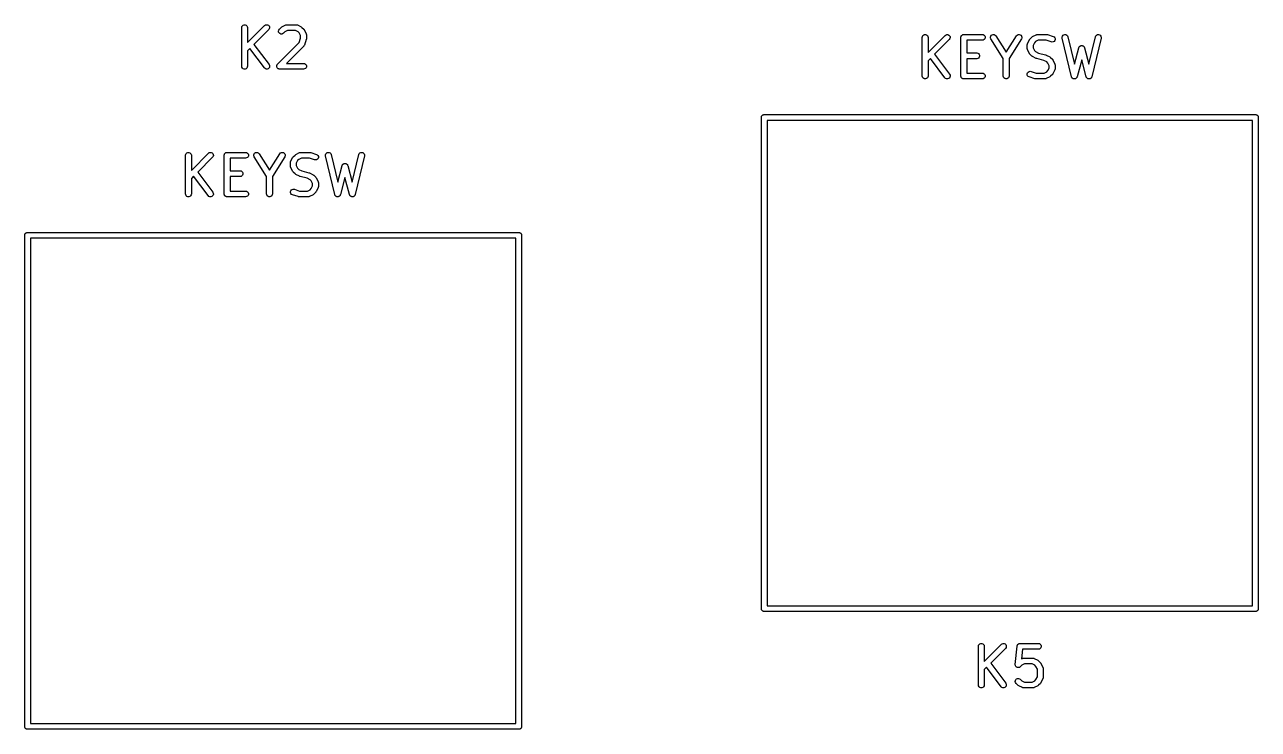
# Model space of a CAD drawing. Extents: x 78 to 205, y -87 to -13.
# Drawn here: x 96.7 to 128.6, y -52.91 to -34.68 of the extents above; entities that cross this region are included whole.
import ezdxf

# ---------------------------------------------------------------- set-up
doc = ezdxf.new("R2010")
doc.units = 0
doc.header["$MEASUREMENT"] = 0
doc.layers.add('BLACK', color=7, linetype='CONTINUOUS')

msp = doc.modelspace()

# ---------------------------------------------------------------- linework, layer by layer
at = {"layer": 'BLACK', "linetype": 'CONTINUOUS'}
for p, q in [((102.311, -34.7584), (102.315, -34.7327)), ((102.311, -35.7584), (102.311, -34.7584)), ((102.315, -34.7327), (102.328, -34.7102)), ((102.328, -34.7102), (102.348, -34.6934)), ((102.348, -34.6934), (102.373, -34.6845)), ((102.373, -34.6845), (102.399, -34.6845)), ((102.399, -34.6845), (102.423, -34.6934)), ((102.423, -34.6934), (102.443, -34.7102)), ((102.443, -34.7102), (102.456, -34.7327)), ((102.456, -34.7327), (102.461, -34.7584)), ((102.461, -35.1487), (102.904, -34.7053)), ((102.461, -34.7584), (102.461, -35.1487)), ((102.904, -34.7053), (102.926, -34.6904)), ((102.926, -34.6904), (102.951, -34.6837)), ((102.951, -34.6837), (102.977, -34.6859)), ((102.977, -34.6859), (103, -34.6969)), ((103, -34.6969), (103.019, -34.7154)), ((103.019, -34.7154), (103.03, -34.739)), ((103.032, -34.7649), (103.025, -34.7901)), ((103.03, -34.739), (103.032, -34.7649)), ((103.285, -34.8006), (103.333, -34.753)), ((103.333, -34.753), (103.343, -34.7461)), ((103.343, -34.7461), (103.352, -34.7389)), ((103.352, -34.7389), (103.448, -34.6913)), ((103.448, -34.6913), (103.452, -34.6901)), ((103.452, -34.6901), (103.455, -34.6879)), ((103.455, -34.6879), (103.464, -34.6864)), ((103.464, -34.6864), (103.473, -34.6839)), ((103.473, -34.6839), (103.477, -34.6841)), ((103.477, -34.6841), (103.481, -34.6834)), ((103.481, -34.6834), (103.719, -34.6834)), ((103.719, -34.6834), (103.723, -34.6841)), ((103.723, -34.6841), (103.728, -34.6839)), ((103.728, -34.6839), (103.736, -34.6864)), ((103.736, -34.6864), (103.745, -34.6879)), ((103.745, -34.6879), (103.749, -34.6901)), ((103.749, -34.6901), (103.753, -34.6913)), ((103.753, -34.6913), (103.848, -34.7389)), ((103.848, -34.7389), (103.858, -34.7461)), ((103.858, -34.7461), (103.868, -34.753)), ((103.868, -34.753), (103.915, -34.8006)), ((103.01, -34.8114), (102.628, -35.194)), ((103.025, -34.7901), (103.01, -34.8114)), ((103.264, -34.8471), (103.27, -34.8219)), ((103.266, -34.873), (103.264, -34.8471)), ((103.277, -34.8966), (103.266, -34.873)), ((103.27, -34.8219), (103.285, -34.8006)), ((103.295, -34.9151), (103.277, -34.8966)), ((103.319, -34.9261), (103.295, -34.9151)), ((103.345, -34.9283), (103.319, -34.9261)), ((103.37, -34.9216), (103.345, -34.9283)), ((103.391, -34.9067), (103.37, -34.9216)), ((103.43, -34.8676), (103.391, -34.9067)), ((103.499, -34.8334), (103.43, -34.8676)), ((103.702, -34.8334), (103.499, -34.8334)), ((103.77, -34.8676), (103.702, -34.8334)), ((103.8, -34.898), (103.77, -34.8676)), ((103.797, -35.1464), (103.835, -35.0319)), ((103.835, -34.9666), (103.8, -34.898)), ((103.835, -35.0319), (103.835, -34.9666)), ((103.915, -34.8006), (103.922, -34.8104)), ((103.922, -34.8104), (103.929, -34.8201)), ((103.929, -34.8201), (103.977, -34.9153)), ((103.981, -35.0678), (103.933, -35.2107)), ((103.977, -34.9153), (103.978, -34.9195)), ((103.978, -34.9195), (103.98, -34.9232)), ((103.98, -34.9232), (103.982, -34.9319)), ((103.983, -35.0559), (103.981, -35.0678)), ((103.982, -34.9319), (103.984, -34.9403)), ((103.985, -35.0441), (103.983, -35.0559)), ((103.984, -34.9403), (103.984, -34.9446)), ((103.984, -34.9446), (103.985, -34.9489)), ((103.985, -34.9489), (103.985, -35.0441)), ((119.909, -35.0124), (119.913, -34.9867)), ((119.909, -36.0124), (119.909, -35.0124)), ((119.913, -34.9867), (119.926, -34.9642)), ((119.926, -34.9642), (119.946, -34.9474)), ((119.946, -34.9474), (119.97, -34.9385)), ((119.97, -34.9385), (119.997, -34.9385)), ((119.997, -34.9385), (120.021, -34.9474)), ((120.021, -34.9474), (120.041, -34.9642)), ((120.041, -34.9642), (120.054, -34.9867)), ((120.054, -34.9867), (120.059, -35.0124)), ((120.059, -35.4027), (120.502, -34.9593)), ((120.059, -35.0124), (120.059, -35.4027)), ((120.608, -35.0654), (120.225, -35.448)), ((120.502, -34.9593), (120.523, -34.9444)), ((120.523, -34.9444), (120.548, -34.9377)), ((120.548, -34.9377), (120.574, -34.9399)), ((120.574, -34.9399), (120.598, -34.9509)), ((120.598, -34.9509), (120.616, -34.9694)), ((120.623, -35.0441), (120.608, -35.0654)), ((120.616, -34.9694), (120.627, -34.993)), ((120.63, -35.0189), (120.623, -35.0441)), ((120.627, -34.993), (120.63, -35.0189)), ((120.909, -35.0124), (120.91, -35.0059)), ((120.909, -36.0124), (120.909, -35.0124)), ((120.91, -34.9994), (120.912, -34.9932)), ((120.91, -35.0059), (120.91, -34.9994)), ((120.912, -34.9932), (120.913, -34.9867)), ((120.913, -34.9867), (120.916, -34.981)), ((120.916, -34.981), (120.919, -34.9749)), ((120.919, -34.9749), (120.923, -34.9699)), ((120.923, -34.9699), (120.926, -34.9642)), ((120.926, -34.9642), (120.931, -34.96)), ((120.931, -34.96), (120.935, -34.9549)), ((120.935, -34.9549), (120.941, -34.9516)), ((120.941, -34.9516), (120.946, -34.9474)), ((120.946, -34.9474), (120.952, -34.9452)), ((120.952, -34.9452), (120.958, -34.9419)), ((120.958, -34.9419), (120.964, -34.9408)), ((120.964, -34.9408), (120.97, -34.9385)), ((120.97, -34.9385), (120.977, -34.9385)), ((120.977, -34.9385), (120.984, -34.9374)), ((120.984, -34.9374), (121.46, -34.9374)), ((121.46, -35.0874), (121.059, -35.0874)), ((121.059, -35.0874), (121.059, -35.4136)), ((121.46, -34.9374), (121.485, -34.9419)), ((121.485, -35.0829), (121.46, -35.0874)), ((121.485, -34.9419), (121.508, -34.9549)), ((121.508, -35.0698), (121.485, -35.0829)), ((121.508, -34.9549), (121.525, -34.9749)), ((121.525, -35.0499), (121.508, -35.0698)), ((121.525, -34.9749), (121.534, -34.9994)), ((121.534, -35.0254), (121.525, -35.0499)), ((121.534, -34.9994), (121.534, -35.0254)), ((121.671, -35.0026), (121.679, -34.9777)), ((121.672, -35.0286), (121.671, -35.0026)), ((121.682, -35.0526), (121.672, -35.0286)), ((121.679, -34.9777), (121.695, -34.9571)), ((122.004, -35.558), (121.682, -35.0526)), ((121.695, -34.9571), (121.717, -34.9431)), ((121.717, -34.9431), (121.742, -34.9374)), ((121.742, -34.9374), (121.768, -34.9409)), ((121.768, -34.9409), (121.791, -34.9529)), ((121.791, -34.9529), (121.809, -34.9721)), ((121.809, -34.9721), (122.079, -35.3965)), ((122.079, -35.3965), (122.349, -34.9721)), ((122.475, -35.0526), (122.154, -35.558)), ((122.349, -34.9721), (122.366, -34.9529)), ((122.366, -34.9529), (122.39, -34.9409)), ((122.39, -34.9409), (122.415, -34.9374)), ((122.415, -34.9374), (122.441, -34.9431)), ((122.441, -34.9431), (122.463, -34.9571)), ((122.463, -34.9571), (122.479, -34.9777)), ((122.485, -35.0286), (122.475, -35.0526)), ((122.479, -34.9777), (122.486, -35.0026)), ((122.486, -35.0026), (122.485, -35.0286)), ((122.631, -35.1693), (122.678, -35.0741)), ((122.678, -35.0741), (122.686, -35.0644)), ((122.686, -35.0644), (122.692, -35.0546)), ((122.692, -35.0546), (122.74, -35.007)), ((122.74, -35.007), (122.75, -35.0001)), ((122.75, -35.0001), (122.76, -34.9929)), ((122.76, -34.9929), (122.855, -34.9453)), ((122.906, -35.0874), (122.837, -35.1216)), ((122.855, -34.9453), (122.859, -34.9441)), ((122.859, -34.9441), (122.863, -34.9419)), ((122.863, -34.9419), (122.871, -34.9404)), ((122.871, -34.9404), (122.88, -34.9379)), ((122.88, -34.9379), (122.884, -34.9381)), ((122.884, -34.9381), (122.888, -34.9374)), ((122.888, -34.9374), (123.126, -34.9374)), ((123.114, -35.0874), (122.906, -35.0874)), ((123.246, -35.1312), (123.114, -35.0874)), ((123.126, -34.9374), (123.138, -34.9395)), ((123.138, -34.9395), (123.15, -34.9412)), ((123.15, -34.9412), (123.293, -34.9888)), ((123.293, -34.9888), (123.316, -35.0013)), ((123.316, -35.0013), (123.333, -35.0207)), ((123.333, -35.0207), (123.343, -35.045)), ((123.343, -35.071), (123.335, -35.0957)), ((123.343, -35.045), (123.343, -35.071)), ((123.528, -35.0037), (123.536, -34.9788)), ((123.53, -35.0298), (123.528, -35.0037)), ((123.768, -36.0298), (123.53, -35.0298)), ((123.536, -34.9788), (123.551, -34.9579)), ((123.551, -34.9579), (123.573, -34.9435)), ((123.573, -34.9435), (123.598, -34.9375)), ((123.598, -34.9375), (123.624, -34.9405)), ((123.624, -34.9405), (123.647, -34.9522)), ((123.647, -34.9522), (123.665, -34.9711)), ((123.665, -34.9711), (123.676, -34.995)), ((123.676, -34.995), (123.845, -35.7059)), ((124.218, -35.7059), (124.387, -34.995)), ((124.533, -35.0298), (124.295, -36.0298)), ((124.387, -34.995), (124.397, -34.9711)), ((124.397, -34.9711), (124.415, -34.9522)), ((124.415, -34.9522), (124.438, -34.9405)), ((124.438, -34.9405), (124.464, -34.9375)), ((124.464, -34.9375), (124.489, -34.9435)), ((124.489, -34.9435), (124.511, -34.9579)), ((124.511, -34.9579), (124.527, -34.9788)), ((124.527, -34.9788), (124.534, -35.0037)), ((124.534, -35.0037), (124.533, -35.0298)), ((102.521, -35.3011), (102.461, -35.3609)), ((102.461, -35.3609), (102.461, -35.7584)), ((102.897, -35.8034), (102.521, -35.3011)), ((102.628, -35.194), (103.017, -35.7134)), ((103.238, -35.7053), (103.797, -35.1464)), ((103.915, -35.24), (103.472, -35.6834)), ((103.918, -35.2364), (103.915, -35.24)), ((103.921, -35.2336), (103.918, -35.2364)), ((103.925, -35.2258), (103.921, -35.2336)), ((103.93, -35.2186), (103.925, -35.2258)), ((103.931, -35.2145), (103.93, -35.2186)), ((103.933, -35.2107), (103.931, -35.2145)), ((122.623, -35.1943), (122.626, -35.1859)), ((122.624, -35.1986), (122.623, -35.1943)), ((122.623, -35.2029), (122.624, -35.1986)), ((122.623, -35.2981), (122.623, -35.2029)), ((122.624, -35.3024), (122.623, -35.2981)), ((122.623, -35.3067), (122.624, -35.3024)), ((122.626, -35.3151), (122.623, -35.3067)), ((122.626, -35.1859), (122.627, -35.1772)), ((122.627, -35.3237), (122.626, -35.3151)), ((122.627, -35.1772), (122.629, -35.1735)), ((122.629, -35.3275), (122.627, -35.3237)), ((122.629, -35.1735), (122.631, -35.1693)), ((122.631, -35.3316), (122.629, -35.3275)), ((122.678, -35.4269), (122.631, -35.3316)), ((122.807, -35.152), (122.773, -35.2206)), ((122.773, -35.2206), (122.773, -35.2804)), ((122.773, -35.2804), (122.807, -35.3489)), ((122.837, -35.1216), (122.807, -35.152)), ((122.807, -35.3489), (122.837, -35.3793)), ((122.837, -35.3793), (122.914, -35.4178)), ((123.271, -35.135), (123.246, -35.1312)), ((123.297, -35.1298), (123.271, -35.135)), ((123.319, -35.1161), (123.297, -35.1298)), ((123.335, -35.0957), (123.319, -35.1161)), ((123.845, -35.7059), (123.959, -35.2788)), ((123.959, -35.2788), (123.961, -35.2727)), ((123.961, -35.2727), (123.963, -35.2663)), ((123.963, -35.2663), (123.967, -35.261)), ((123.967, -35.261), (123.97, -35.2552)), ((123.97, -35.2552), (123.974, -35.2504)), ((123.974, -35.2504), (123.978, -35.245)), ((123.978, -35.245), (123.983, -35.2413)), ((123.983, -35.2413), (123.988, -35.2367)), ((123.988, -35.2367), (123.994, -35.2339)), ((123.994, -35.2339), (124, -35.2301)), ((124, -35.2301), (124.006, -35.2284)), ((124.006, -35.2284), (124.012, -35.2257)), ((124.012, -35.2257), (124.018, -35.2251)), ((124.018, -35.2251), (124.025, -35.2234)), ((124.025, -35.2234), (124.031, -35.2239)), ((124.031, -35.2239), (124.038, -35.2234)), ((124.038, -35.2234), (124.044, -35.2251)), ((124.044, -35.2251), (124.051, -35.2257)), ((124.051, -35.2257), (124.056, -35.2284)), ((124.056, -35.2284), (124.063, -35.2301)), ((124.063, -35.2301), (124.068, -35.2339)), ((124.068, -35.2339), (124.074, -35.2367)), ((124.074, -35.2367), (124.079, -35.2413)), ((124.079, -35.2413), (124.084, -35.245)), ((124.084, -35.245), (124.088, -35.2504)), ((124.088, -35.2504), (124.093, -35.2552)), ((124.093, -35.2552), (124.095, -35.261)), ((124.095, -35.261), (124.099, -35.2663)), ((124.099, -35.2663), (124.101, -35.2727)), ((124.101, -35.2727), (124.104, -35.2788)), ((124.104, -35.2788), (124.218, -35.7059)), ((103.017, -35.7134), (103.029, -35.7366)), ((103.22, -35.7361), (103.223, -35.7267)), ((103.223, -35.7267), (103.225, -35.724)), ((103.225, -35.724), (103.226, -35.7209)), ((103.226, -35.7209), (103.232, -35.7134)), ((103.232, -35.7134), (103.238, -35.7053)), ((103.472, -35.6834), (103.91, -35.6834)), ((103.91, -35.6834), (103.935, -35.6879)), ((103.935, -35.6879), (103.958, -35.7009)), ((103.958, -35.7009), (103.975, -35.7209)), ((103.975, -35.7209), (103.984, -35.7454)), ((120.118, -35.5551), (120.059, -35.6149)), ((120.059, -35.6149), (120.059, -36.0124)), ((120.495, -36.0574), (120.118, -35.5551)), ((120.225, -35.448), (120.615, -35.9674)), ((121.059, -35.4136), (121.317, -35.4136)), ((121.317, -35.5636), (121.059, -35.5636)), ((121.059, -35.5636), (121.059, -35.9374)), ((121.317, -35.4136), (121.343, -35.4181)), ((121.343, -35.559), (121.317, -35.5636)), ((121.343, -35.4181), (121.365, -35.4311)), ((121.365, -35.546), (121.343, -35.559)), ((121.365, -35.4311), (121.382, -35.4511)), ((121.382, -35.5261), (121.365, -35.546)), ((121.382, -35.4511), (121.391, -35.4755)), ((121.391, -35.5016), (121.382, -35.5261)), ((121.391, -35.4755), (121.391, -35.5016)), ((122.004, -36.0124), (122.004, -35.558)), ((122.154, -35.558), (122.154, -36.0124)), ((122.686, -35.4365), (122.678, -35.4269)), ((122.692, -35.4464), (122.686, -35.4365)), ((122.74, -35.494), (122.692, -35.4464)), ((122.75, -35.5009), (122.74, -35.494)), ((122.76, -35.508), (122.75, -35.5009)), ((122.855, -35.5557), (122.76, -35.508)), ((122.863, -35.558), (122.855, -35.5557)), ((122.87, -35.5613), (122.863, -35.558)), ((123.053, -35.607), (122.87, -35.5613)), ((122.914, -35.4178), (123.097, -35.4634)), ((123.13, -35.6454), (123.053, -35.607)), ((123.097, -35.4634), (123.104, -35.4668)), ((123.104, -35.4668), (123.112, -35.4691)), ((123.112, -35.4691), (123.208, -35.5167)), ((123.16, -35.6759), (123.13, -35.6454)), ((123.194, -35.7444), (123.16, -35.6759)), ((123.208, -35.5167), (123.217, -35.5239)), ((123.217, -35.5239), (123.227, -35.5308)), ((123.227, -35.5308), (123.275, -35.5784)), ((123.275, -35.5784), (123.282, -35.5882)), ((123.282, -35.5882), (123.289, -35.5979)), ((123.289, -35.5979), (123.336, -35.6931)), ((123.336, -35.6931), (123.338, -35.6973)), ((123.338, -35.6973), (123.34, -35.701)), ((123.34, -35.701), (123.341, -35.7097)), ((123.341, -35.7097), (123.344, -35.7181)), ((123.344, -35.7181), (123.343, -35.7224)), ((123.343, -35.7224), (123.344, -35.7267)), ((123.344, -35.7267), (123.344, -35.8219)), ((124.031, -35.5892), (123.913, -36.0317)), ((124.149, -36.0317), (124.031, -35.5892)), ((102.315, -35.784), (102.311, -35.7584)), ((102.328, -35.8066), (102.315, -35.784)), ((102.348, -35.8233), (102.328, -35.8066)), ((102.373, -35.8322), (102.348, -35.8233)), ((102.399, -35.8322), (102.373, -35.8322)), ((102.423, -35.8233), (102.399, -35.8322)), ((102.443, -35.8066), (102.423, -35.8233)), ((102.456, -35.784), (102.443, -35.8066)), ((102.461, -35.7584), (102.456, -35.784)), ((102.916, -35.8212), (102.897, -35.8034)), ((102.94, -35.8314), (102.916, -35.8212)), ((102.966, -35.8328), (102.94, -35.8314)), ((102.991, -35.8253), (102.966, -35.8328)), ((103.012, -35.8097), (102.991, -35.8253)), ((103.026, -35.7878), (103.012, -35.8097)), ((103.032, -35.7625), (103.026, -35.7878)), ((103.029, -35.7366), (103.032, -35.7625)), ((103.216, -35.7518), (103.217, -35.7487)), ((103.217, -35.7616), (103.216, -35.7518)), ((103.217, -35.7454), (103.22, -35.7361)), ((103.217, -35.7487), (103.217, -35.7454)), ((103.217, -35.7714), (103.217, -35.7616)), ((103.218, -35.7745), (103.217, -35.7714)), ((103.218, -35.7778), (103.218, -35.7745)), ((103.222, -35.7867), (103.218, -35.7778)), ((103.226, -35.7959), (103.222, -35.7867)), ((103.228, -35.7984), (103.226, -35.7959)), ((103.229, -35.8014), (103.228, -35.7984)), ((103.236, -35.8083), (103.229, -35.8014)), ((103.242, -35.8158), (103.236, -35.8083)), ((103.245, -35.8175), (103.242, -35.8158)), ((103.248, -35.8198), (103.245, -35.8175)), ((103.257, -35.824), (103.248, -35.8198)), ((103.265, -35.8289), (103.257, -35.824)), ((103.268, -35.8294), (103.265, -35.8289)), ((103.271, -35.8308), (103.268, -35.8294)), ((103.281, -35.8317), (103.271, -35.8308)), ((103.291, -35.8334), (103.281, -35.8317)), ((103.91, -35.8334), (103.291, -35.8334)), ((103.935, -35.8289), (103.91, -35.8334)), ((103.958, -35.8158), (103.935, -35.8289)), ((103.975, -35.7959), (103.958, -35.8158)), ((103.984, -35.7714), (103.975, -35.7959)), ((103.984, -35.7454), (103.984, -35.7714)), ((119.913, -36.038), (119.909, -36.0124)), ((119.926, -36.0606), (119.913, -36.038)), ((120.054, -36.038), (120.041, -36.0606)), ((120.059, -36.0124), (120.054, -36.038)), ((120.624, -36.0418), (120.61, -36.0637)), ((120.615, -35.9674), (120.627, -35.9906)), ((120.63, -36.0165), (120.624, -36.0418)), ((120.627, -35.9906), (120.63, -36.0165)), ((120.91, -36.0188), (120.909, -36.0124)), ((120.91, -36.0254), (120.91, -36.0188)), ((120.912, -36.0316), (120.91, -36.0254)), ((120.913, -36.038), (120.912, -36.0316)), ((120.916, -36.0437), (120.913, -36.038)), ((120.919, -36.0499), (120.916, -36.0437)), ((121.059, -35.9374), (121.46, -35.9374)), ((121.46, -35.9374), (121.485, -35.9419)), ((121.485, -35.9419), (121.508, -35.9549)), ((121.508, -35.9549), (121.525, -35.9749)), ((121.525, -35.9749), (121.534, -35.9994)), ((121.534, -36.0254), (121.525, -36.0499)), ((121.534, -35.9994), (121.534, -36.0254)), ((122.008, -36.038), (122.004, -36.0124)), ((122.021, -36.0606), (122.008, -36.038)), ((122.149, -36.038), (122.136, -36.0606)), ((122.154, -36.0124), (122.149, -36.038)), ((122.624, -35.9538), (122.632, -35.929)), ((122.624, -35.9798), (122.624, -35.9538)), ((122.634, -36.004), (122.624, -35.9798)), ((122.632, -35.929), (122.648, -35.9086)), ((122.651, -36.0235), (122.634, -36.004)), ((122.648, -35.9086), (122.67, -35.895)), ((122.674, -36.0359), (122.651, -36.0235)), ((122.67, -35.895), (122.696, -35.8898)), ((122.817, -36.0835), (122.674, -36.0359)), ((122.696, -35.8898), (122.722, -35.8936)), ((122.722, -35.8936), (122.853, -35.9374)), ((122.853, -35.9374), (123.061, -35.9374)), ((123.061, -35.9374), (123.13, -35.9031)), ((123.208, -36.0318), (123.112, -36.0795)), ((123.13, -35.9031), (123.16, -35.8727)), ((123.16, -35.8727), (123.194, -35.8042)), ((123.194, -35.8042), (123.194, -35.7444)), ((123.217, -36.0247), (123.208, -36.0318)), ((123.227, -36.0178), (123.217, -36.0247)), ((123.275, -35.9702), (123.227, -36.0178)), ((123.282, -35.9603), (123.275, -35.9702)), ((123.289, -35.9507), (123.282, -35.9603)), ((123.336, -35.8554), (123.289, -35.9507)), ((123.338, -35.8513), (123.336, -35.8554)), ((123.34, -35.8476), (123.338, -35.8513)), ((123.341, -35.8389), (123.34, -35.8476)), ((123.344, -35.8305), (123.341, -35.8389)), ((123.344, -35.8219), (123.343, -35.8262)), ((123.343, -35.8262), (123.344, -35.8305)), ((123.771, -36.0368), (123.768, -36.0298)), ((123.773, -36.0442), (123.771, -36.0368)), ((123.776, -36.0486), (123.773, -36.0442)), ((123.908, -36.046), (123.904, -36.0504)), ((123.91, -36.0386), (123.908, -36.046)), ((123.913, -36.0317), (123.91, -36.0386)), ((124.152, -36.0386), (124.149, -36.0317)), ((124.155, -36.046), (124.152, -36.0386)), ((124.158, -36.0504), (124.155, -36.046)), ((124.29, -36.0442), (124.286, -36.0486)), ((124.292, -36.0368), (124.29, -36.0442)), ((124.295, -36.0298), (124.292, -36.0368)), ((119.946, -36.0773), (119.926, -36.0606)), ((119.97, -36.0862), (119.946, -36.0773)), ((119.997, -36.0862), (119.97, -36.0862)), ((120.021, -36.0773), (119.997, -36.0862)), ((120.041, -36.0606), (120.021, -36.0773)), ((120.514, -36.0752), (120.495, -36.0574)), ((120.538, -36.0854), (120.514, -36.0752)), ((120.564, -36.0868), (120.538, -36.0854)), ((120.589, -36.0793), (120.564, -36.0868)), ((120.61, -36.0637), (120.589, -36.0793)), ((120.923, -36.0549), (120.919, -36.0499)), ((120.926, -36.0606), (120.923, -36.0549)), ((120.931, -36.0648), (120.926, -36.0606)), ((120.935, -36.0698), (120.931, -36.0648)), ((120.941, -36.0731), (120.935, -36.0698)), ((120.946, -36.0773), (120.941, -36.0731)), ((120.952, -36.0796), (120.946, -36.0773)), ((120.958, -36.0829), (120.952, -36.0796)), ((120.964, -36.084), (120.958, -36.0829)), ((120.97, -36.0862), (120.964, -36.084)), ((120.977, -36.0862), (120.97, -36.0862)), ((120.984, -36.0874), (120.977, -36.0862)), ((121.46, -36.0874), (120.984, -36.0874)), ((121.485, -36.0829), (121.46, -36.0874)), ((121.508, -36.0698), (121.485, -36.0829)), ((121.525, -36.0499), (121.508, -36.0698)), ((122.041, -36.0773), (122.021, -36.0606)), ((122.066, -36.0862), (122.041, -36.0773)), ((122.092, -36.0862), (122.066, -36.0862)), ((122.116, -36.0773), (122.092, -36.0862)), ((122.136, -36.0606), (122.116, -36.0773)), ((122.829, -36.0853), (122.817, -36.0835)), ((122.841, -36.0874), (122.829, -36.0853)), ((123.079, -36.0874), (122.841, -36.0874)), ((123.083, -36.0866), (123.079, -36.0874)), ((123.087, -36.0869), (123.083, -36.0866)), ((123.096, -36.0844), (123.087, -36.0869)), ((123.104, -36.0829), (123.096, -36.0844)), ((123.108, -36.0807), (123.104, -36.0829)), ((123.112, -36.0795), (123.108, -36.0807)), ((123.778, -36.0537), (123.776, -36.0486)), ((123.783, -36.0592), (123.778, -36.0537)), ((123.788, -36.0655), (123.783, -36.0592)), ((123.792, -36.0686), (123.788, -36.0655)), ((123.796, -36.0726), (123.792, -36.0686)), ((123.803, -36.076), (123.796, -36.0726)), ((123.809, -36.0804), (123.803, -36.076)), ((123.814, -36.0818), (123.809, -36.0804)), ((123.819, -36.0843), (123.814, -36.0818)), ((123.827, -36.0851), (123.819, -36.0843)), ((123.834, -36.0871), (123.827, -36.0851)), ((123.84, -36.0866), (123.834, -36.0871)), ((123.845, -36.0872), (123.84, -36.0866)), ((123.853, -36.0855), (123.845, -36.0872)), ((123.86, -36.0848), (123.853, -36.0855)), ((123.865, -36.0825), (123.86, -36.0848)), ((123.87, -36.0812), (123.865, -36.0825)), ((123.877, -36.077), (123.87, -36.0812)), ((123.884, -36.0738), (123.877, -36.077)), ((123.888, -36.0699), (123.884, -36.0738)), ((123.892, -36.0669), (123.888, -36.0699)), ((123.897, -36.0607), (123.892, -36.0669)), ((123.902, -36.0553), (123.897, -36.0607)), ((123.904, -36.0504), (123.902, -36.0553)), ((124.16, -36.0553), (124.158, -36.0504)), ((124.166, -36.0607), (124.16, -36.0553)), ((124.17, -36.0669), (124.166, -36.0607)), ((124.175, -36.0699), (124.17, -36.0669)), ((124.179, -36.0738), (124.175, -36.0699)), ((124.185, -36.077), (124.179, -36.0738)), ((124.192, -36.0812), (124.185, -36.077)), ((124.197, -36.0825), (124.192, -36.0812)), ((124.202, -36.0848), (124.197, -36.0825)), ((124.21, -36.0855), (124.202, -36.0848)), ((124.217, -36.0872), (124.21, -36.0855)), ((124.223, -36.0866), (124.217, -36.0872)), ((124.228, -36.0871), (124.223, -36.0866)), ((124.235, -36.0851), (124.228, -36.0871)), ((124.243, -36.0843), (124.235, -36.0851)), ((124.248, -36.0818), (124.243, -36.0843)), ((124.253, -36.0804), (124.248, -36.0818)), ((124.26, -36.076), (124.253, -36.0804)), ((124.266, -36.0726), (124.26, -36.076)), ((124.27, -36.0686), (124.266, -36.0726)), ((124.275, -36.0655), (124.27, -36.0686)), ((124.279, -36.0592), (124.275, -36.0655)), ((124.284, -36.0537), (124.279, -36.0592)), ((124.286, -36.0486), (124.284, -36.0537)), ((115.749, -37.0708), (115.751, -37.0645)), ((115.749, -37.0774), (115.749, -37.0708)), ((115.749, -49.7906), (115.749, -37.0774)), ((115.751, -37.0645), (115.752, -37.058)), ((115.752, -37.058), (115.756, -37.0522)), ((115.756, -37.0522), (115.758, -37.0459)), ((115.758, -37.0459), (115.762, -37.0408)), ((115.762, -37.0408), (115.766, -37.035)), ((115.766, -37.035), (115.771, -37.0308)), ((115.771, -37.0308), (115.775, -37.0257)), ((115.775, -37.0257), (115.781, -37.0223)), ((115.781, -37.0223), (115.786, -37.018)), ((115.786, -37.018), (115.792, -37.0158)), ((115.792, -37.0158), (115.798, -37.0124)), ((115.798, -37.0124), (115.805, -37.0113)), ((115.805, -37.0113), (115.811, -37.009)), ((115.811, -37.009), (115.817, -37.009)), ((115.817, -37.009), (115.817, -37.009)), ((115.817, -37.009), (128.531, -37.009)), ((115.899, -37.159), (115.899, -49.709)), ((128.449, -37.159), (115.899, -37.159)), ((128.449, -49.709), (128.449, -37.159)), ((128.531, -37.009), (128.537, -37.009)), ((128.531, -37.009), (128.531, -37.009)), ((128.537, -37.009), (128.543, -37.0113)), ((128.543, -37.0113), (128.55, -37.0124)), ((128.55, -37.0124), (128.556, -37.0158)), ((128.556, -37.0158), (128.562, -37.018)), ((128.562, -37.018), (128.567, -37.0223)), ((128.567, -37.0223), (128.573, -37.0257)), ((128.573, -37.0257), (128.577, -37.0308)), ((128.577, -37.0308), (128.582, -37.035)), ((128.582, -37.035), (128.586, -37.0408)), ((128.586, -37.0408), (128.59, -37.0459)), ((128.59, -37.0459), (128.592, -37.0522)), ((128.592, -37.0522), (128.596, -37.058)), ((128.596, -37.058), (128.597, -37.0645)), ((128.597, -37.0645), (128.599, -37.0708)), ((128.599, -37.0708), (128.599, -37.0774)), ((128.599, -37.0774), (128.599, -37.0774)), ((128.599, -37.0774), (128.599, -49.7906)), ((100.859, -38.0604), (100.863, -38.0347)), ((100.859, -39.0604), (100.859, -38.0604)), ((100.863, -38.0347), (100.876, -38.0122)), ((100.876, -38.0122), (100.896, -37.9954)), ((100.896, -37.9954), (100.92, -37.9865)), ((100.92, -37.9865), (100.947, -37.9865)), ((100.947, -37.9865), (100.971, -37.9954)), ((100.971, -37.9954), (100.991, -38.0122)), ((100.991, -38.0122), (101.004, -38.0347)), ((101.004, -38.0347), (101.009, -38.0604)), ((101.009, -38.4507), (101.452, -38.0073)), ((101.009, -38.0604), (101.009, -38.4507)), ((101.558, -38.1134), (101.175, -38.496)), ((101.452, -38.0073), (101.473, -37.9924)), ((101.473, -37.9924), (101.498, -37.9857)), ((101.498, -37.9857), (101.524, -37.9879)), ((101.524, -37.9879), (101.548, -37.9989)), ((101.548, -37.9989), (101.566, -38.0174)), ((101.573, -38.0921), (101.558, -38.1134)), ((101.566, -38.0174), (101.577, -38.041)), ((101.58, -38.0669), (101.573, -38.0921)), ((101.577, -38.041), (101.58, -38.0669)), ((101.859, -38.0604), (101.86, -38.0539)), ((101.859, -39.0604), (101.859, -38.0604)), ((101.86, -38.0474), (101.862, -38.0412)), ((101.86, -38.0539), (101.86, -38.0474)), ((101.862, -38.0412), (101.863, -38.0347)), ((101.863, -38.0347), (101.866, -38.029)), ((101.866, -38.029), (101.869, -38.0229)), ((101.869, -38.0229), (101.873, -38.0179)), ((101.873, -38.0179), (101.876, -38.0122)), ((101.876, -38.0122), (101.881, -38.008)), ((101.881, -38.008), (101.885, -38.0029)), ((101.885, -38.0029), (101.891, -37.9996)), ((101.891, -37.9996), (101.896, -37.9954)), ((101.896, -37.9954), (101.902, -37.9932)), ((101.902, -37.9932), (101.908, -37.9899)), ((101.908, -37.9899), (101.914, -37.9888)), ((101.914, -37.9888), (101.92, -37.9865)), ((101.92, -37.9865), (101.927, -37.9865)), ((101.927, -37.9865), (101.934, -37.9854)), ((101.934, -37.9854), (102.41, -37.9854)), ((102.41, -38.1354), (102.009, -38.1354)), ((102.009, -38.1354), (102.009, -38.4616)), ((102.41, -37.9854), (102.435, -37.9899)), ((102.435, -38.1309), (102.41, -38.1354)), ((102.435, -37.9899), (102.458, -38.0029)), ((102.458, -38.1178), (102.435, -38.1309)), ((102.458, -38.0029), (102.475, -38.0229)), ((102.475, -38.0979), (102.458, -38.1178)), ((102.475, -38.0229), (102.484, -38.0474)), ((102.484, -38.0734), (102.475, -38.0979)), ((102.484, -38.0474), (102.484, -38.0734)), ((102.621, -38.0506), (102.629, -38.0257)), ((102.622, -38.0766), (102.621, -38.0506)), ((102.632, -38.1006), (102.622, -38.0766)), ((102.629, -38.0257), (102.645, -38.0051)), ((102.954, -38.606), (102.632, -38.1006)), ((102.645, -38.0051), (102.667, -37.9911)), ((102.667, -37.9911), (102.692, -37.9855)), ((102.692, -37.9855), (102.718, -37.9889)), ((102.718, -37.9889), (102.741, -38.0009)), ((102.741, -38.0009), (102.759, -38.0201)), ((102.759, -38.0201), (103.029, -38.4445)), ((103.029, -38.4445), (103.299, -38.0201)), ((103.425, -38.1006), (103.104, -38.606)), ((103.299, -38.0201), (103.316, -38.0009)), ((103.316, -38.0009), (103.34, -37.9889)), ((103.34, -37.9889), (103.365, -37.9855)), ((103.365, -37.9855), (103.391, -37.9911)), ((103.391, -37.9911), (103.413, -38.0051)), ((103.413, -38.0051), (103.429, -38.0257)), ((103.435, -38.0766), (103.425, -38.1006)), ((103.429, -38.0257), (103.436, -38.0506)), ((103.436, -38.0506), (103.435, -38.0766)), ((103.573, -38.2423), (103.576, -38.2339)), ((103.574, -38.2466), (103.573, -38.2423)), ((103.573, -38.2509), (103.574, -38.2466)), ((103.573, -38.3461), (103.573, -38.2509)), ((103.576, -38.2339), (103.577, -38.2252)), ((103.577, -38.2252), (103.579, -38.2215)), ((103.579, -38.2215), (103.581, -38.2173)), ((103.581, -38.2173), (103.628, -38.1221)), ((103.628, -38.1221), (103.636, -38.1124)), ((103.636, -38.1124), (103.642, -38.1026)), ((103.642, -38.1026), (103.69, -38.055)), ((103.69, -38.055), (103.7, -38.0481)), ((103.7, -38.0481), (103.71, -38.0409)), ((103.71, -38.0409), (103.805, -37.9933)), ((103.757, -38.2), (103.723, -38.2686)), ((103.723, -38.2686), (103.723, -38.3284)), ((103.787, -38.1696), (103.757, -38.2)), ((103.856, -38.1354), (103.787, -38.1696)), ((103.805, -37.9933), (103.809, -37.9921)), ((103.809, -37.9921), (103.813, -37.9899)), ((103.813, -37.9899), (103.821, -37.9884)), ((103.821, -37.9884), (103.83, -37.9859)), ((103.83, -37.9859), (103.834, -37.9861)), ((103.834, -37.9861), (103.838, -37.9854)), ((103.838, -37.9854), (104.076, -37.9854)), ((104.064, -38.1354), (103.856, -38.1354)), ((104.196, -38.1792), (104.064, -38.1354)), ((104.076, -37.9854), (104.088, -37.9875)), ((104.088, -37.9875), (104.1, -37.9892)), ((104.1, -37.9892), (104.243, -38.0368)), ((104.221, -38.183), (104.196, -38.1792)), ((104.247, -38.1777), (104.221, -38.183)), ((104.243, -38.0368), (104.266, -38.0493)), ((104.269, -38.1641), (104.247, -38.1777)), ((104.266, -38.0493), (104.283, -38.0687)), ((104.285, -38.1437), (104.269, -38.1641)), ((104.283, -38.0687), (104.293, -38.093)), ((104.293, -38.119), (104.285, -38.1437)), ((104.293, -38.093), (104.293, -38.119)), ((104.478, -38.0517), (104.486, -38.0268)), ((104.48, -38.0778), (104.478, -38.0517)), ((104.718, -39.0778), (104.48, -38.0778)), ((104.486, -38.0268), (104.501, -38.0059)), ((104.501, -38.0059), (104.523, -37.9915)), ((104.523, -37.9915), (104.548, -37.9855)), ((104.548, -37.9855), (104.574, -37.9885)), ((104.574, -37.9885), (104.597, -38.0002)), ((104.597, -38.0002), (104.615, -38.0191)), ((104.615, -38.0191), (104.626, -38.043)), ((104.626, -38.043), (104.795, -38.7539)), ((104.944, -38.2819), (104.95, -38.2781)), ((104.95, -38.2781), (104.956, -38.2764)), ((104.956, -38.2764), (104.962, -38.2737)), ((104.962, -38.2737), (104.968, -38.2731)), ((104.968, -38.2731), (104.975, -38.2714)), ((104.975, -38.2714), (104.981, -38.2719)), ((104.981, -38.2719), (104.988, -38.2714)), ((104.988, -38.2714), (104.994, -38.2731)), ((104.994, -38.2731), (105.001, -38.2737)), ((105.001, -38.2737), (105.006, -38.2764)), ((105.006, -38.2764), (105.013, -38.2781)), ((105.013, -38.2781), (105.018, -38.2819)), ((105.168, -38.7539), (105.337, -38.043)), ((105.483, -38.0778), (105.245, -39.0778)), ((105.337, -38.043), (105.347, -38.0191)), ((105.347, -38.0191), (105.365, -38.0002)), ((105.365, -38.0002), (105.388, -37.9885)), ((105.388, -37.9885), (105.414, -37.9855)), ((105.414, -37.9855), (105.439, -37.9915)), ((105.439, -37.9915), (105.461, -38.0059)), ((105.461, -38.0059), (105.477, -38.0268)), ((105.477, -38.0268), (105.484, -38.0517)), ((105.484, -38.0517), (105.483, -38.0778)), ((101.175, -38.496), (101.565, -39.0154)), ((102.009, -38.4616), (102.267, -38.4616)), ((102.267, -38.4616), (102.293, -38.4661)), ((102.293, -38.4661), (102.315, -38.4791)), ((102.315, -38.594), (102.293, -38.607)), ((102.315, -38.4791), (102.332, -38.4991)), ((102.332, -38.5741), (102.315, -38.594)), ((102.332, -38.4991), (102.341, -38.5235)), ((102.341, -38.5496), (102.332, -38.5741)), ((102.341, -38.5235), (102.341, -38.5496)), ((103.574, -38.3504), (103.573, -38.3461)), ((103.573, -38.3547), (103.574, -38.3504)), ((103.576, -38.3631), (103.573, -38.3547)), ((103.577, -38.3717), (103.576, -38.3631)), ((103.579, -38.3755), (103.577, -38.3717)), ((103.581, -38.3796), (103.579, -38.3755)), ((103.628, -38.4749), (103.581, -38.3796)), ((103.636, -38.4845), (103.628, -38.4749)), ((103.642, -38.4944), (103.636, -38.4845)), ((103.69, -38.542), (103.642, -38.4944)), ((103.7, -38.5489), (103.69, -38.542)), ((103.71, -38.556), (103.7, -38.5489)), ((103.805, -38.6037), (103.71, -38.556)), ((103.723, -38.3284), (103.757, -38.3969)), ((103.757, -38.3969), (103.787, -38.4273)), ((103.787, -38.4273), (103.864, -38.4658)), ((103.864, -38.4658), (104.047, -38.5114)), ((104.047, -38.5114), (104.054, -38.5148)), ((104.054, -38.5148), (104.062, -38.5171)), ((104.062, -38.5171), (104.158, -38.5647)), ((104.158, -38.5647), (104.167, -38.5719)), ((104.167, -38.5719), (104.177, -38.5788)), ((104.177, -38.5788), (104.225, -38.6264)), ((104.795, -38.7539), (104.909, -38.3268)), ((104.909, -38.3268), (104.911, -38.3207)), ((104.911, -38.3207), (104.913, -38.3143)), ((104.913, -38.3143), (104.917, -38.309)), ((104.917, -38.309), (104.92, -38.3031)), ((104.92, -38.3031), (104.924, -38.2984)), ((104.924, -38.2984), (104.928, -38.293)), ((104.928, -38.293), (104.933, -38.2893)), ((104.933, -38.2893), (104.938, -38.2847)), ((104.938, -38.2847), (104.944, -38.2819)), ((105.018, -38.2819), (105.024, -38.2847)), ((105.024, -38.2847), (105.029, -38.2893)), ((105.029, -38.2893), (105.034, -38.293)), ((105.034, -38.293), (105.038, -38.2984)), ((105.038, -38.2984), (105.043, -38.3031)), ((105.043, -38.3031), (105.045, -38.309)), ((105.045, -38.309), (105.049, -38.3143)), ((105.049, -38.3143), (105.051, -38.3207)), ((105.051, -38.3207), (105.054, -38.3268)), ((105.054, -38.3268), (105.168, -38.7539)), ((101.068, -38.6031), (101.009, -38.6629)), ((101.009, -38.6629), (101.009, -39.0604)), ((101.445, -39.1054), (101.068, -38.6031)), ((102.267, -38.6116), (102.009, -38.6116)), ((102.009, -38.6116), (102.009, -38.9854)), ((102.293, -38.607), (102.267, -38.6116)), ((102.954, -39.0604), (102.954, -38.606)), ((103.104, -38.606), (103.104, -39.0604)), ((103.813, -38.606), (103.805, -38.6037)), ((103.82, -38.6093), (103.813, -38.606)), ((104.003, -38.655), (103.82, -38.6093)), ((104.08, -38.6934), (104.003, -38.655)), ((104.11, -38.7239), (104.08, -38.6934)), ((104.144, -38.7924), (104.11, -38.7239)), ((104.11, -38.9207), (104.144, -38.8522)), ((104.144, -38.8522), (104.144, -38.7924)), ((104.225, -38.6264), (104.232, -38.6362)), ((104.232, -38.6362), (104.239, -38.6459)), ((104.239, -38.6459), (104.286, -38.7411)), ((104.286, -38.9034), (104.239, -38.9987)), ((104.286, -38.7411), (104.288, -38.7453)), ((104.288, -38.8993), (104.286, -38.9034)), ((104.288, -38.7453), (104.29, -38.749)), ((104.29, -38.8956), (104.288, -38.8993)), ((104.29, -38.749), (104.291, -38.7577)), ((104.291, -38.8869), (104.29, -38.8956)), ((104.291, -38.7577), (104.294, -38.7661)), ((104.294, -38.8785), (104.291, -38.8869)), ((104.294, -38.7661), (104.293, -38.7704)), ((104.293, -38.7704), (104.294, -38.7747)), ((104.294, -38.8699), (104.293, -38.8742)), ((104.293, -38.8742), (104.294, -38.8785)), ((104.294, -38.7747), (104.294, -38.8699)), ((104.981, -38.6372), (104.863, -39.0797)), ((105.099, -39.0797), (104.981, -38.6372)), ((100.863, -39.086), (100.859, -39.0604)), ((100.876, -39.1086), (100.863, -39.086)), ((100.896, -39.1253), (100.876, -39.1086)), ((100.92, -39.1342), (100.896, -39.1253)), ((100.947, -39.1342), (100.92, -39.1342)), ((100.971, -39.1253), (100.947, -39.1342)), ((100.991, -39.1086), (100.971, -39.1253)), ((101.004, -39.086), (100.991, -39.1086)), ((101.009, -39.0604), (101.004, -39.086)), ((101.464, -39.1232), (101.445, -39.1054)), ((101.488, -39.1334), (101.464, -39.1232)), ((101.514, -39.1348), (101.488, -39.1334)), ((101.539, -39.1273), (101.514, -39.1348)), ((101.56, -39.1117), (101.539, -39.1273)), ((101.574, -39.0898), (101.56, -39.1117)), ((101.565, -39.0154), (101.577, -39.0386)), ((101.58, -39.0645), (101.574, -39.0898)), ((101.577, -39.0386), (101.58, -39.0645)), ((101.86, -39.0668), (101.859, -39.0604)), ((101.86, -39.0734), (101.86, -39.0668)), ((101.862, -39.0796), (101.86, -39.0734)), ((101.863, -39.086), (101.862, -39.0796)), ((101.866, -39.0917), (101.863, -39.086)), ((101.869, -39.0979), (101.866, -39.0917)), ((101.873, -39.1029), (101.869, -39.0979)), ((101.876, -39.1086), (101.873, -39.1029)), ((101.881, -39.1128), (101.876, -39.1086)), ((101.885, -39.1178), (101.881, -39.1128)), ((101.891, -39.1211), (101.885, -39.1178)), ((101.896, -39.1253), (101.891, -39.1211)), ((101.902, -39.1276), (101.896, -39.1253)), ((101.908, -39.1309), (101.902, -39.1276)), ((101.914, -39.132), (101.908, -39.1309)), ((101.92, -39.1342), (101.914, -39.132)), ((101.927, -39.1342), (101.92, -39.1342)), ((101.934, -39.1354), (101.927, -39.1342)), ((102.41, -39.1354), (101.934, -39.1354)), ((102.009, -38.9854), (102.41, -38.9854)), ((102.41, -38.9854), (102.435, -38.9899)), ((102.435, -39.1309), (102.41, -39.1354)), ((102.435, -38.9899), (102.458, -39.0029)), ((102.458, -39.1178), (102.435, -39.1309)), ((102.458, -39.0029), (102.475, -39.0229)), ((102.475, -39.0979), (102.458, -39.1178)), ((102.475, -39.0229), (102.484, -39.0474)), ((102.484, -39.0734), (102.475, -39.0979)), ((102.484, -39.0474), (102.484, -39.0734)), ((102.958, -39.086), (102.954, -39.0604)), ((102.971, -39.1086), (102.958, -39.086)), ((102.991, -39.1253), (102.971, -39.1086)), ((103.016, -39.1342), (102.991, -39.1253)), ((103.042, -39.1342), (103.016, -39.1342)), ((103.066, -39.1253), (103.042, -39.1342)), ((103.086, -39.1086), (103.066, -39.1253)), ((103.099, -39.086), (103.086, -39.1086)), ((103.104, -39.0604), (103.099, -39.086)), ((103.574, -39.0018), (103.582, -38.977)), ((103.574, -39.0278), (103.574, -39.0018)), ((103.584, -39.052), (103.574, -39.0278)), ((103.582, -38.977), (103.598, -38.9566)), ((103.601, -39.0715), (103.584, -39.052)), ((103.598, -38.9566), (103.62, -38.943)), ((103.624, -39.0839), (103.601, -39.0715)), ((103.62, -38.943), (103.646, -38.9378)), ((103.767, -39.1315), (103.624, -39.0839)), ((103.646, -38.9378), (103.672, -38.9416)), ((103.672, -38.9416), (103.803, -38.9854)), ((103.779, -39.1333), (103.767, -39.1315)), ((103.791, -39.1354), (103.779, -39.1333)), ((104.029, -39.1354), (103.791, -39.1354)), ((103.803, -38.9854), (104.011, -38.9854)), ((104.011, -38.9854), (104.08, -38.9511)), ((104.033, -39.1346), (104.029, -39.1354)), ((104.037, -39.1349), (104.033, -39.1346)), ((104.046, -39.1324), (104.037, -39.1349)), ((104.054, -39.1309), (104.046, -39.1324)), ((104.058, -39.1287), (104.054, -39.1309)), ((104.062, -39.1275), (104.058, -39.1287)), ((104.158, -39.0798), (104.062, -39.1275)), ((104.08, -38.9511), (104.11, -38.9207)), ((104.167, -39.0727), (104.158, -39.0798)), ((104.177, -39.0658), (104.167, -39.0727)), ((104.225, -39.0182), (104.177, -39.0658)), ((104.232, -39.0083), (104.225, -39.0182)), ((104.239, -38.9987), (104.232, -39.0083)), ((104.721, -39.0848), (104.718, -39.0778)), ((104.723, -39.0922), (104.721, -39.0848)), ((104.726, -39.0966), (104.723, -39.0922)), ((104.728, -39.1017), (104.726, -39.0966)), ((104.733, -39.1072), (104.728, -39.1017)), ((104.738, -39.1135), (104.733, -39.1072)), ((104.742, -39.1166), (104.738, -39.1135)), ((104.746, -39.1206), (104.742, -39.1166)), ((104.753, -39.124), (104.746, -39.1206)), ((104.759, -39.1284), (104.753, -39.124)), ((104.764, -39.1298), (104.759, -39.1284)), ((104.769, -39.1323), (104.764, -39.1298)), ((104.777, -39.1331), (104.769, -39.1323)), ((104.784, -39.1351), (104.777, -39.1331)), ((104.79, -39.1346), (104.784, -39.1351)), ((104.795, -39.1352), (104.79, -39.1346)), ((104.803, -39.1335), (104.795, -39.1352)), ((104.81, -39.1328), (104.803, -39.1335)), ((104.815, -39.1305), (104.81, -39.1328)), ((104.82, -39.1292), (104.815, -39.1305)), ((104.827, -39.125), (104.82, -39.1292)), ((104.834, -39.1218), (104.827, -39.125)), ((104.838, -39.1179), (104.834, -39.1218)), ((104.842, -39.1149), (104.838, -39.1179)), ((104.847, -39.1087), (104.842, -39.1149)), ((104.852, -39.1033), (104.847, -39.1087)), ((104.854, -39.0984), (104.852, -39.1033)), ((104.858, -39.094), (104.854, -39.0984)), ((104.86, -39.0866), (104.858, -39.094)), ((104.863, -39.0797), (104.86, -39.0866)), ((105.102, -39.0866), (105.099, -39.0797)), ((105.105, -39.094), (105.102, -39.0866)), ((105.108, -39.0984), (105.105, -39.094)), ((105.11, -39.1033), (105.108, -39.0984)), ((105.116, -39.1087), (105.11, -39.1033)), ((105.12, -39.1149), (105.116, -39.1087)), ((105.125, -39.1179), (105.12, -39.1149)), ((105.129, -39.1218), (105.125, -39.1179)), ((105.135, -39.125), (105.129, -39.1218)), ((105.142, -39.1292), (105.135, -39.125)), ((105.147, -39.1305), (105.142, -39.1292)), ((105.152, -39.1328), (105.147, -39.1305)), ((105.16, -39.1335), (105.152, -39.1328)), ((105.167, -39.1352), (105.16, -39.1335)), ((105.173, -39.1346), (105.167, -39.1352)), ((105.178, -39.1351), (105.173, -39.1346)), ((105.185, -39.1331), (105.178, -39.1351)), ((105.193, -39.1323), (105.185, -39.1331)), ((105.198, -39.1298), (105.193, -39.1323)), ((105.203, -39.1284), (105.198, -39.1298)), ((105.21, -39.124), (105.203, -39.1284)), ((105.216, -39.1206), (105.21, -39.124)), ((105.22, -39.1166), (105.216, -39.1206)), ((105.225, -39.1135), (105.22, -39.1166)), ((105.229, -39.1072), (105.225, -39.1135)), ((105.234, -39.1017), (105.229, -39.1072)), ((105.236, -39.0966), (105.234, -39.1017)), ((105.24, -39.0922), (105.236, -39.0966)), ((105.242, -39.0848), (105.24, -39.0922)), ((105.245, -39.0778), (105.242, -39.0848)), ((96.699, -40.1188), (96.7013, -40.1125)), ((96.699, -40.1254), (96.699, -40.1188)), ((96.699, -52.8386), (96.699, -40.1254)), ((96.7013, -40.1125), (96.7024, -40.106)), ((96.7024, -40.106), (96.7058, -40.1002)), ((96.7058, -40.1002), (96.708, -40.0939)), ((96.708, -40.0939), (96.7123, -40.0888)), ((96.7123, -40.0888), (96.7157, -40.083)), ((96.7157, -40.083), (96.7208, -40.0788)), ((96.7208, -40.0788), (96.725, -40.0737)), ((96.725, -40.0737), (96.7308, -40.0703)), ((96.7308, -40.0703), (96.7359, -40.066)), ((96.7359, -40.066), (96.7422, -40.0638)), ((96.7422, -40.0638), (96.748, -40.0604)), ((96.748, -40.0604), (96.7545, -40.0593)), ((96.7545, -40.0593), (96.7608, -40.057)), ((96.7608, -40.057), (96.7674, -40.057)), ((96.7674, -40.057), (96.7674, -40.057)), ((96.7674, -40.057), (109.481, -40.057)), ((109.481, -40.057), (109.487, -40.057)), ((109.481, -40.057), (109.481, -40.057)), ((109.487, -40.057), (109.493, -40.0593)), ((109.493, -40.0593), (109.5, -40.0604)), ((109.5, -40.0604), (109.506, -40.0638)), ((109.506, -40.0638), (109.512, -40.066)), ((109.512, -40.066), (109.517, -40.0703)), ((109.517, -40.0703), (109.523, -40.0737)), ((109.523, -40.0737), (109.527, -40.0788)), ((109.527, -40.0788), (109.532, -40.083)), ((109.532, -40.083), (109.536, -40.0888)), ((109.536, -40.0888), (109.54, -40.0939)), ((109.54, -40.0939), (109.542, -40.1002)), ((109.542, -40.1002), (109.546, -40.106)), ((109.546, -40.106), (109.547, -40.1125)), ((109.547, -40.1125), (109.549, -40.1188)), ((109.549, -40.1188), (109.549, -40.1254)), ((109.549, -40.1254), (109.549, -40.1254)), ((109.549, -40.1254), (109.549, -52.8386)), ((96.849, -40.207), (96.849, -52.757)), ((109.399, -40.207), (96.849, -40.207)), ((109.399, -52.757), (109.399, -40.207)), ((115.899, -49.709), (128.449, -49.709)), ((115.749, -49.7972), (115.749, -49.7906)), ((115.749, -49.7906), (115.749, -49.7906)), ((115.751, -49.8035), (115.749, -49.7972)), ((115.752, -49.81), (115.751, -49.8035)), ((115.756, -49.8158), (115.752, -49.81)), ((115.758, -49.8221), (115.756, -49.8158)), ((115.762, -49.8272), (115.758, -49.8221)), ((115.766, -49.833), (115.762, -49.8272)), ((115.771, -49.8372), (115.766, -49.833)), ((115.775, -49.8423), (115.771, -49.8372)), ((115.781, -49.8457), (115.775, -49.8423)), ((115.786, -49.85), (115.781, -49.8457)), ((115.792, -49.8522), (115.786, -49.85)), ((115.798, -49.8556), (115.792, -49.8522)), ((115.805, -49.8567), (115.798, -49.8556)), ((115.811, -49.859), (115.805, -49.8567)), ((115.817, -49.859), (115.811, -49.859)), ((128.531, -49.859), (115.817, -49.859)), ((115.817, -49.859), (115.817, -49.859)), ((128.537, -49.859), (128.531, -49.859)), ((128.531, -49.859), (128.531, -49.859)), ((128.543, -49.8567), (128.537, -49.859)), ((128.55, -49.8556), (128.543, -49.8567)), ((128.556, -49.8522), (128.55, -49.8556)), ((128.562, -49.85), (128.556, -49.8522)), ((128.567, -49.8457), (128.562, -49.85)), ((128.573, -49.8423), (128.567, -49.8457)), ((128.577, -49.8372), (128.573, -49.8423)), ((128.582, -49.833), (128.577, -49.8372)), ((128.586, -49.8272), (128.582, -49.833)), ((128.59, -49.8221), (128.586, -49.8272)), ((128.592, -49.8158), (128.59, -49.8221)), ((128.596, -49.81), (128.592, -49.8158)), ((128.597, -49.8035), (128.596, -49.81)), ((128.599, -49.7972), (128.597, -49.8035)), ((128.599, -49.7906), (128.599, -49.7906)), ((128.599, -49.7906), (128.599, -49.7972)), ((121.365, -50.7347), (121.378, -50.7122)), ((121.378, -50.7122), (121.398, -50.6954)), ((121.398, -50.6954), (121.423, -50.6865)), ((121.423, -50.6865), (121.449, -50.6865)), ((121.449, -50.6865), (121.473, -50.6954)), ((121.473, -50.6954), (121.493, -50.7122)), ((121.493, -50.7122), (121.506, -50.7347)), ((121.511, -51.1507), (121.954, -50.7073)), ((121.954, -50.7073), (121.976, -50.6924)), ((121.976, -50.6924), (122.001, -50.6857)), ((122.001, -50.6857), (122.027, -50.6879)), ((122.027, -50.6879), (122.05, -50.6989)), ((122.05, -50.6989), (122.069, -50.7174)), ((122.069, -50.7174), (122.08, -50.741)), ((122.371, -50.7229), (122.378, -50.715)), ((122.378, -50.715), (122.384, -50.7067)), ((122.384, -50.7067), (122.386, -50.7051)), ((122.386, -50.7051), (122.388, -50.7029)), ((122.388, -50.7029), (122.397, -50.6978)), ((122.397, -50.6978), (122.405, -50.692)), ((122.405, -50.692), (122.408, -50.6913)), ((122.408, -50.6913), (122.41, -50.6899)), ((122.41, -50.6899), (122.42, -50.6881)), ((122.42, -50.6881), (122.43, -50.6856)), ((122.43, -50.6856), (122.433, -50.6859)), ((122.433, -50.6859), (122.436, -50.6854)), ((122.436, -50.6854), (122.912, -50.6854)), ((122.912, -50.6854), (122.938, -50.6899)), ((122.938, -50.6899), (122.96, -50.7029)), ((122.96, -50.7029), (122.977, -50.7229)), ((121.361, -50.7604), (121.365, -50.7347)), ((121.361, -51.7604), (121.361, -50.7604)), ((121.506, -50.7347), (121.511, -50.7604)), ((121.511, -50.7604), (121.511, -51.1507)), ((122.06, -50.8134), (121.678, -51.196)), ((122.075, -50.7921), (122.06, -50.8134)), ((122.082, -50.7669), (122.075, -50.7921)), ((122.08, -50.741), (122.082, -50.7669)), ((122.314, -51.2291), (122.361, -50.7529)), ((122.361, -50.7529), (122.362, -50.7502)), ((122.362, -50.7474), (122.366, -50.7377)), ((122.362, -50.7502), (122.362, -50.7474)), ((122.366, -50.7377), (122.368, -50.7278)), ((122.368, -50.7278), (122.37, -50.7255)), ((122.37, -50.7255), (122.371, -50.7229)), ((122.504, -50.8354), (122.479, -51.0836)), ((122.912, -50.8354), (122.504, -50.8354)), ((122.938, -50.8309), (122.912, -50.8354)), ((122.96, -50.8178), (122.938, -50.8309)), ((122.977, -50.7979), (122.96, -50.8178)), ((122.977, -50.7229), (122.986, -50.7474)), ((122.986, -50.7734), (122.977, -50.7979)), ((122.986, -50.7474), (122.986, -50.7734)), ((121.571, -51.3031), (121.511, -51.3629)), ((121.947, -51.8054), (121.571, -51.3031)), ((121.678, -51.196), (122.067, -51.7154)), ((122.314, -51.2296), (122.314, -51.2291)), ((122.314, -51.23), (122.314, -51.2296)), ((122.315, -51.2425), (122.314, -51.23)), ((122.316, -51.2551), (122.315, -51.2425)), ((122.316, -51.2555), (122.316, -51.2551)), ((122.316, -51.256), (122.316, -51.2555)), ((122.321, -51.2674), (122.316, -51.256)), ((122.326, -51.2788), (122.321, -51.2674)), ((122.327, -51.2792), (122.326, -51.2788)), ((122.327, -51.2796), (122.327, -51.2792)), ((122.336, -51.2885), (122.327, -51.2796)), ((122.345, -51.2975), (122.336, -51.2885)), ((122.345, -51.2977), (122.345, -51.2975)), ((122.345, -51.298), (122.345, -51.2977)), ((122.357, -51.3033), (122.345, -51.298)), ((122.368, -51.3088), (122.357, -51.3033)), ((122.369, -51.309), (122.368, -51.3088)), ((122.368, -51.3088), (122.368, -51.3088)), ((122.381, -51.3101), (122.369, -51.309)), ((122.394, -51.3114), (122.381, -51.3101)), ((122.395, -51.3113), (122.394, -51.3112)), ((122.394, -51.3112), (122.394, -51.3114)), ((122.407, -51.308), (122.395, -51.3113)), ((122.419, -51.3049), (122.407, -51.308)), ((122.42, -51.3047), (122.419, -51.3049)), ((122.43, -51.2973), (122.42, -51.3045)), ((122.42, -51.3045), (122.42, -51.3047)), ((122.441, -51.2903), (122.43, -51.2973)), ((122.48, -51.2506), (122.441, -51.2896)), ((122.441, -51.2896), (122.441, -51.2899)), ((122.441, -51.2899), (122.441, -51.2903)), ((122.479, -51.0836), (122.498, -51.0743)), ((122.549, -51.2163), (122.48, -51.2506)), ((122.498, -51.0743), (122.502, -51.073)), ((122.502, -51.073), (122.505, -51.0709)), ((122.505, -51.0709), (122.514, -51.0693)), ((122.514, -51.0693), (122.523, -51.0668)), ((122.523, -51.0668), (122.527, -51.0671)), ((122.527, -51.0671), (122.531, -51.0663)), ((122.531, -51.0663), (122.769, -51.0663)), ((122.752, -51.2163), (122.549, -51.2163)), ((122.82, -51.2506), (122.752, -51.2163)), ((122.769, -51.0663), (122.773, -51.0671)), ((122.773, -51.0671), (122.778, -51.0668)), ((122.778, -51.0668), (122.786, -51.0693)), ((122.786, -51.0693), (122.795, -51.0709)), ((122.795, -51.0709), (122.799, -51.073)), ((122.799, -51.073), (122.803, -51.0743)), ((122.803, -51.0743), (122.898, -51.1219)), ((122.85, -51.281), (122.82, -51.2506)), ((122.885, -51.3495), (122.85, -51.281)), ((122.885, -51.5522), (122.885, -51.3495)), ((122.898, -51.1219), (122.908, -51.129)), ((122.908, -51.129), (122.918, -51.1359)), ((122.918, -51.1359), (122.965, -51.1835)), ((122.965, -51.1835), (122.972, -51.1934)), ((122.972, -51.1934), (122.979, -51.203)), ((122.979, -51.203), (123.027, -51.2983)), ((123.027, -51.2983), (123.028, -51.3024)), ((123.028, -51.3024), (123.03, -51.3062)), ((123.03, -51.3062), (123.032, -51.3148)), ((123.032, -51.3148), (123.034, -51.3232)), ((123.034, -51.3232), (123.034, -51.3275)), ((123.034, -51.3275), (123.035, -51.3318)), ((123.035, -51.3318), (123.035, -51.5699)), ((121.511, -51.3629), (121.511, -51.7604)), ((122.314, -51.6717), (122.316, -51.6457)), ((122.32, -51.6968), (122.314, -51.6717)), ((122.316, -51.6457), (122.327, -51.6221)), ((122.327, -51.6221), (122.345, -51.6037)), ((122.345, -51.6037), (122.369, -51.5927)), ((122.369, -51.5927), (122.395, -51.5904)), ((122.395, -51.5904), (122.42, -51.5972)), ((122.42, -51.5972), (122.441, -51.6121)), ((122.441, -51.6121), (122.48, -51.6511)), ((122.48, -51.6511), (122.549, -51.6854)), ((122.752, -51.6854), (122.82, -51.6511)), ((122.82, -51.6511), (122.85, -51.6207)), ((122.85, -51.6207), (122.885, -51.5522)), ((123.027, -51.6034), (122.979, -51.6987)), ((123.028, -51.5993), (123.027, -51.6034)), ((123.03, -51.5956), (123.028, -51.5993)), ((123.032, -51.5869), (123.03, -51.5956)), ((123.034, -51.5785), (123.032, -51.5869)), ((123.035, -51.5699), (123.034, -51.5742)), ((123.034, -51.5742), (123.034, -51.5785)), ((121.365, -51.786), (121.361, -51.7604)), ((121.378, -51.8086), (121.365, -51.786)), ((121.398, -51.8253), (121.378, -51.8086)), ((121.423, -51.8342), (121.398, -51.8253)), ((121.449, -51.8342), (121.423, -51.8342)), ((121.473, -51.8253), (121.449, -51.8342)), ((121.493, -51.8086), (121.473, -51.8253)), ((121.506, -51.786), (121.493, -51.8086)), ((121.511, -51.7604), (121.506, -51.786)), ((121.966, -51.8232), (121.947, -51.8054)), ((121.99, -51.8334), (121.966, -51.8232)), ((122.016, -51.8348), (121.99, -51.8334)), ((122.041, -51.8273), (122.016, -51.8348)), ((122.062, -51.8117), (122.041, -51.8273)), ((122.076, -51.7898), (122.062, -51.8117)), ((122.067, -51.7154), (122.079, -51.7386)), ((122.082, -51.7645), (122.076, -51.7898)), ((122.079, -51.7386), (122.082, -51.7645)), ((122.335, -51.7182), (122.32, -51.6968)), ((122.383, -51.7658), (122.335, -51.7182)), ((122.393, -51.7727), (122.383, -51.7658)), ((122.402, -51.7798), (122.393, -51.7727)), ((122.498, -51.8275), (122.402, -51.7798)), ((122.502, -51.8287), (122.498, -51.8275)), ((122.505, -51.8309), (122.502, -51.8287)), ((122.514, -51.8324), (122.505, -51.8309)), ((122.523, -51.8349), (122.514, -51.8324)), ((122.527, -51.8346), (122.523, -51.8349)), ((122.531, -51.8354), (122.527, -51.8346)), ((122.769, -51.8354), (122.531, -51.8354)), ((122.549, -51.6854), (122.752, -51.6854)), ((122.773, -51.8346), (122.769, -51.8354)), ((122.778, -51.8349), (122.773, -51.8346)), ((122.786, -51.8324), (122.778, -51.8349)), ((122.795, -51.8309), (122.786, -51.8324)), ((122.799, -51.8287), (122.795, -51.8309)), ((122.803, -51.8275), (122.799, -51.8287)), ((122.898, -51.7798), (122.803, -51.8275)), ((122.908, -51.7727), (122.898, -51.7798)), ((122.918, -51.7658), (122.908, -51.7727)), ((122.965, -51.7182), (122.918, -51.7658)), ((122.972, -51.7083), (122.965, -51.7182)), ((122.979, -51.6987), (122.972, -51.7083)), ((96.699, -52.8452), (96.699, -52.8386)), ((96.699, -52.8386), (96.699, -52.8386)), ((96.7013, -52.8515), (96.699, -52.8452)), ((96.7024, -52.858), (96.7013, -52.8515)), ((96.7058, -52.8638), (96.7024, -52.858)), ((96.708, -52.8701), (96.7058, -52.8638)), ((96.7123, -52.8752), (96.708, -52.8701)), ((96.7157, -52.881), (96.7123, -52.8752)), ((96.7208, -52.8852), (96.7157, -52.881)), ((96.725, -52.8903), (96.7208, -52.8852)), ((96.7308, -52.8937), (96.725, -52.8903)), ((96.7359, -52.898), (96.7308, -52.8937)), ((96.7422, -52.9002), (96.7359, -52.898)), ((96.748, -52.9036), (96.7422, -52.9002)), ((96.7545, -52.9047), (96.748, -52.9036)), ((96.7608, -52.907), (96.7545, -52.9047)), ((96.7674, -52.907), (96.7608, -52.907)), ((109.481, -52.907), (96.7674, -52.907)), ((96.7674, -52.907), (96.7674, -52.907)), ((96.849, -52.757), (109.399, -52.757)), ((109.487, -52.907), (109.481, -52.907)), ((109.481, -52.907), (109.481, -52.907)), ((109.493, -52.9047), (109.487, -52.907)), ((109.5, -52.9036), (109.493, -52.9047)), ((109.506, -52.9002), (109.5, -52.9036)), ((109.512, -52.898), (109.506, -52.9002)), ((109.517, -52.8937), (109.512, -52.898)), ((109.523, -52.8903), (109.517, -52.8937)), ((109.527, -52.8852), (109.523, -52.8903)), ((109.532, -52.881), (109.527, -52.8852)), ((109.536, -52.8752), (109.532, -52.881)), ((109.54, -52.8701), (109.536, -52.8752)), ((109.542, -52.8638), (109.54, -52.8701)), ((109.546, -52.858), (109.542, -52.8638)), ((109.547, -52.8515), (109.546, -52.858)), ((109.549, -52.8452), (109.547, -52.8515)), ((109.549, -52.8386), (109.549, -52.8386)), ((109.549, -52.8386), (109.549, -52.8452))]:
    msp.add_line(p, q, dxfattribs=at)

doc.saveas('drawing.dxf')
